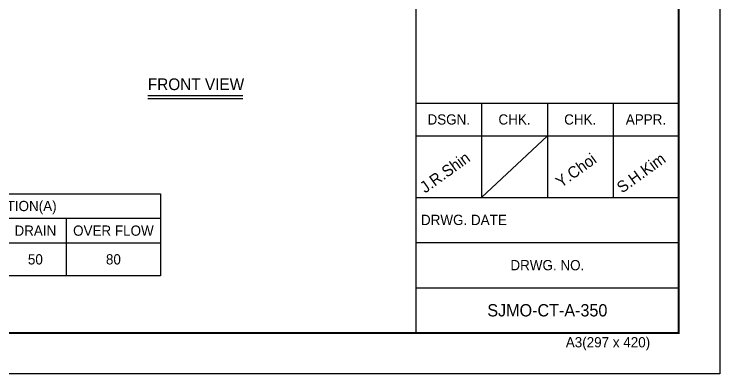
# Model space of a CAD drawing. Header units: millimetres. Extents: x -17070 to 52615, y -291348 to 41600.
# Drawn here: x 40585 to 52615, y 20805 to 26943 of the extents above; entities that cross this region are included whole.
import ezdxf
from ezdxf.enums import TextEntityAlignment as Align

# ---------------------------------------------------------------- set-up
doc = ezdxf.new("R2010")
doc.units = ezdxf.units.MM
for name, color, linetype in [('냉각탑_box', 1, 'Continuous'), ('냉각탑_form', 1, 'Continuous'), ('냉각탑_text', 3, 'Continuous')]:
    doc.layers.add(name, color=color, linetype=linetype)
doc.styles.add('돋움', font='Dotum.ttf')

msp = doc.modelspace()

# ---------------------------------------------------------------- linework, layer by layer
at = {"layer": 'Defpoints'}
msp.add_lwpolyline([(23208.1, 41599.8), (52615.3, 41599.8), (52615.3, 20804.7), (23208.1, 20804.7)], close=True, dxfattribs=at)
at = {"layer": '냉각탑_box'}
for p, q in [((42862.3, 25551.6), (44485.6, 25551.6)), ((42862.3, 25505), (44485.6, 25505)), ((37692.9, 23459.2), (43082.9, 23459.2)), ((41472.9, 23459.2), (41472.9, 22479.2)), ((28032.9, 23039.2), (43082.9, 23039.2))]:
    msp.add_line(p, q, dxfattribs=at)
msp.add_lwpolyline([(28032.9, 23879.2), (43082.9, 23879.2), (43082.9, 22479.2), (28032.9, 22479.2)], close=True, dxfattribs=at)
at = {"layer": '냉각탑_form'}
for p, q in [((47434.1, 33862.9), (47434.1, 21504.9)), ((47434.1, 25425.9), (51915.1, 25425.9)), ((48554.3, 25425.9), (48554.3, 23815.5)), ((49674.6, 25425.9), (49674.6, 23815.5)), ((50794.9, 25425.9), (50794.9, 23815.5)), ((47434.1, 24865.7), (51915.1, 24865.7)), ((49674.6, 24865.7), (48554.3, 23815.5)), ((47434.1, 23815.5), (51915.1, 23815.5)), ((47434.1, 23045.3), (51915.1, 23045.3)), ((47434.1, 22275.1), (51915.1, 22275.1))]:
    msp.add_line(p, q, dxfattribs=at)
at = {"layer": '냉각탑_form', "const_width": 35}
msp.add_lwpolyline([(23908.3, 40899.7), (23908.3, 21504.9), (51915.1, 21504.9), (51915.1, 40899.7)], close=True, dxfattribs=at)

# ---------------------------------------------------------------- texts
at = {"layer": '냉각탑_form', "style": '돋움'}
for s, p in [('DSGN.', (47994.2, 25145.8)), ('CHK.', (49114.5, 25145.8)), ('CHK.', (50234.7, 25145.8)), ('APPR.', (51355, 25145.8)), ('DRWG. NO.', (49674.6, 22660.2))]:
    msp.add_text(s, height=175.04, dxfattribs=at).set_placement(p, align=Align.MIDDLE_CENTER)
for s, height, p in [('DRWG. DATE', 175.04, (47520.3, 23344.8)), ('A3(297 x 420)', 175.043, (49988.7, 21257.3))]:
    msp.add_text(s, height=height, dxfattribs=at).set_placement(p)
at = {"layer": '냉각탑_text', "style": '돋움'}
for s, height, p in [('FRONT VIEW', 199.97, (43685.8, 25746.3)), ('CONNECTION(A)', 175, (40387.9, 23669.2)), ('OVER FLOW', 175, (42277.9, 23249.2)), ('DRAIN', 175, (40947.9, 23249.2)), ('50', 175, (40947.9, 22759.2)), ('80', 175, (42277.9, 22759.2)), ('SJMO-CT-A-350', 210.051, (49674.6, 21890))]:
    msp.add_text(s, height=height, dxfattribs=at).set_placement(p, align=Align.MIDDLE_CENTER)
for s, p in [('J.R.Shin', (47592.4, 23879.6)), ('Y.Choi', (49907.7, 23973)), ('S.H.Kim', (50948.9, 23879.6))]:
    msp.add_text(s, height=196.05, rotation=35.81856, dxfattribs=at).set_placement(p)

doc.saveas('drawing.dxf')
